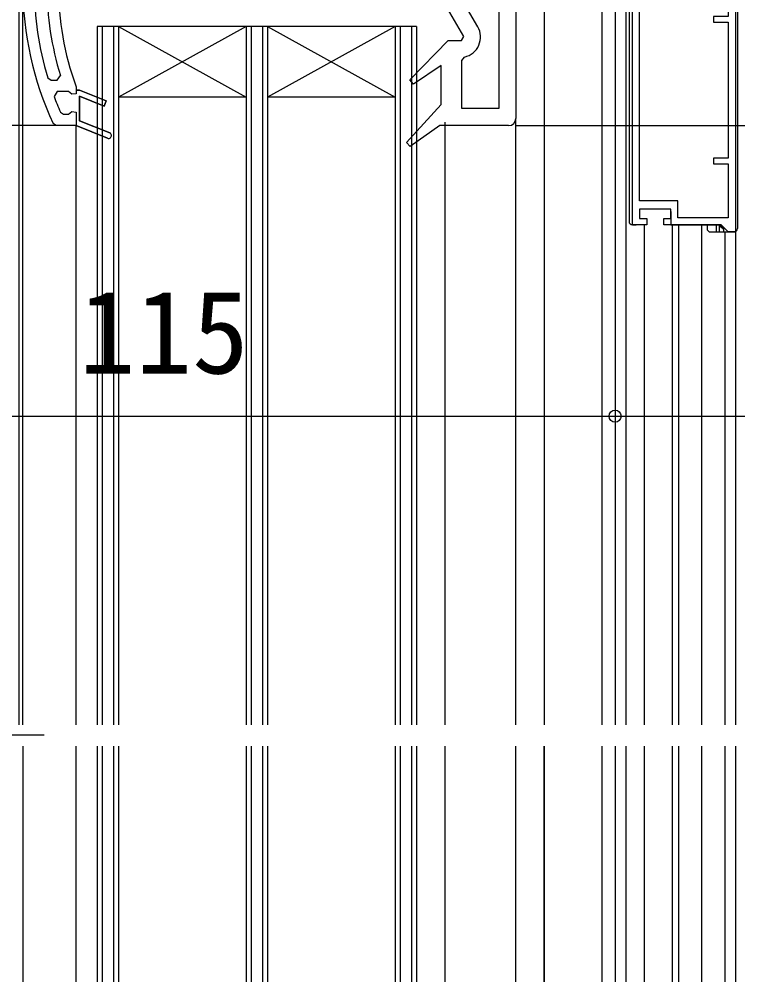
# Model space of a CAD drawing. Units: millimetres, scale not verified. Extents: x -700 to 700, y -1043 to 1036.
# Drawn here: x -494 to -392.7, y 461.8 to 597.5 of the extents above; entities that cross this region are included whole.
import ezdxf
from ezdxf.enums import TextEntityAlignment as Align

# ---------------------------------------------------------------- set-up
doc = ezdxf.new("R2010")
doc.units = ezdxf.units.MM
doc.header["$LTSCALE"] = 6
for name, color, linetype in [('0-2_YKK_11', 7, 'Continuous'), ('0-4_YKK_12', 2, 'Continuous'), ('0-5_YKK_13', 4, 'Continuous'), ('0-7_YKK_D', 6, 'Continuous')]:
    doc.layers.add(name, color=color, linetype=linetype)
doc.styles.add('ＭＳ ゴシック', font='')
doc.styles.get('ＭＳ ゴシック').set_extended_font_data('MS Gothic')

msp = doc.modelspace()

# ---------------------------------------------------------------- linework, layer by layer
at = {"layer": '0-2_YKK_11'}
for points in [[(-484, 654.495), (-441, 654.495), (-441, 651.995), (-444, 651.995), (-444, 647.795), (-426.4, 647.795), (-426.4, 651.995), (-428, 651.995), (-428, 654.495), (-424, 654.495), (-424, 583.495)], [(-393.031, 622.496), (-393.031, 567.496), (-394.031, 567.496), (-395.031, 568.496), (-403.131, 568.496), (-403.131, 569.396), (-402.131, 569.396), (-402.131, 570.696), (-406.531, 570.696), (-406.531, 569.396), (-405.531, 569.396), (-405.531, 568.496), (-407.531, 568.496), (-407.531, 607.696)], [(-426.4, 606.495), (-426.4, 584.895), (-431.6, 584.895), (-431.6, 591.683), (-431.213, 592.17)], [(-429.355, 596.445), (-431.6, 600.335), (-431.6, 606.495), (-426.4, 606.495)], [(-425, 582.495), (-434.711, 582.495), (-438.905, 579.544), (-439.423, 580.135), (-434.5, 585.495), (-434.5, 590.961), (-438.412, 588.34), (-438.916, 588.945), (-433.513, 594.495), (-431.655, 594.495), (-431.327, 595.062), (-433.612, 599.019)], [(-489.992, 589.251), (-489.513, 588.896), (-488.676, 588.896), (-488.199, 589.544)], [(-486.03, 588.113), (-486, 587.942), (-486, 587.496), (-485.5, 587.496), (-481.752, 586.005), (-482.048, 585.261), (-485.5, 586.635), (-485.5, 583.158), (-481.252, 581.468)], [(-481.252, 581.468), (-485.5, 583.158), (-485.5, 586.635), (-482.048, 585.261), (-481.752, 586.005), (-485.5, 587.496), (-486, 587.496), (-486, 586.996), (-486.591, 586.921), (-487.075, 587.296), (-487.1, 587.296), (-488.635, 587.296), (-489.104, 586.621)], [(-488.205, 584.396), (-487.747, 584.096), (-487.075, 584.096), (-486.591, 584.471), (-486, 584.396), (-486, 582.496), (-481.548, 580.724), (-486, 582.496), (-488.782, 582.496), (-489.236, 582.786)]]:
    msp.add_lwpolyline(points, dxfattribs=at)
msp.add_lwpolyline([(-406.531, 571.896), (-406.531, 606.696), (-397.731, 606.696), (-397.731, 611.696), (-394.031, 611.696), (-394.031, 597.896), (-396.131, 597.896), (-396.131, 597.096), (-394.031, 597.096), (-394.031, 577.896), (-396.131, 577.896), (-396.131, 577.096), (-394.031, 577.096), (-394.031, 569.496), (-401.131, 569.496), (-401.131, 571.896)], close=True, dxfattribs=at)
for centre, radius, start, end in [((-447.5, 602.129), 46, 180.00001, 204.86598), ((-447.5, 602.129), 44.4, 179.99999, 196.86019), ((-447.5, 602.129), 42.6, 179.99999, 197.18277), ((-447.5, 602.129), 41, 179.99999, 199.98888), ((-431.866, 594.995), 2.9, 283.0206, 30.00002), ((-447.5, 602.129), 44.4, 200.44221, 203.53922), ((-425, 583.495), 1, 270.00001, 359.99999), ((-481.4, 581.096), 0.4, 248.30059, 68.30061), ((-481.4, 581.096), 0.4, 248.30059, 68.30061)]:
    msp.add_arc(centre, radius, start, end, dxfattribs=at)
at = {"layer": '0-4_YKK_12'}
for p, q in [((-420, 646.996), (-420, 497.996)), ((-411.8, 497.996), (-411.8, 644.996)), ((-410, 644.996), (-410, 497.996)), ((-408.5, 622.496), (-408.5, 497.996)), ((-393.005, 622.456), (-393.003, 497.996)), ((-494.003, 497.996), (-494, 606.995)), ((-493.505, 497.996), (-493.505, 606.496)), ((-483.002, 596.496), (-483.002, 497.996)), ((-438.002, 596.495), (-483.002, 596.496)), ((-482.302, 596.496), (-482.302, 497.996)), ((-480.702, 596.495), (-480.702, 497.996)), ((-480.002, 596.495), (-480.002, 497.996)), ((-462.002, 596.495), (-480.002, 586.495)), ((-480.002, 596.495), (-462.002, 586.495)), ((-462.002, 596.495), (-462.002, 497.996)), ((-461.302, 596.495), (-461.302, 497.996)), ((-459.702, 596.495), (-459.702, 497.996)), ((-459.002, 596.495), (-459.002, 497.996)), ((-441.002, 596.495), (-459.002, 586.495)), ((-459.002, 596.495), (-441.002, 586.495)), ((-441.002, 596.495), (-441.002, 497.996)), ((-440.302, 596.495), (-440.302, 497.996)), ((-438.702, 596.495), (-438.702, 497.996)), ((-438.002, 596.495), (-438.002, 497.996)), ((-462.002, 586.495), (-480.002, 586.495)), ((-441.002, 586.495), (-459.002, 586.495)), ((-486, 497.996), (-486, 582.495)), ((-434, 582.995), (-434, 497.996)), ((-424, 497.996), (-424, 583.495)), ((-405.9, 568.496), (-405.9, 497.996)), ((-401.95, 568.496), (-401.95, 497.996)), ((-401.05, 568.496), (-401.05, 497.996)), ((-397.8, 568.496), (-397.8, 497.996)), ((-394.5, 567.496), (-394.5, 497.996)), ((-490.486, 496.516), (-525.107, 496.516)), ((-493.505, 494.996), (-493.505, 461.766)), ((-486, 461.766), (-486, 494.996)), ((-483.002, 494.996), (-483.002, 461.766)), ((-482.302, 494.996), (-482.302, 461.766)), ((-480.702, 494.996), (-480.702, 461.766)), ((-480.002, 494.996), (-480.002, 461.766)), ((-462.002, 494.996), (-462.002, 461.766)), ((-461.302, 494.996), (-461.302, 461.766)), ((-459.702, 494.996), (-459.702, 461.766)), ((-459.002, 494.996), (-459.002, 461.766)), ((-441.002, 494.996), (-441.002, 461.766)), ((-440.302, 494.996), (-440.302, 461.766)), ((-438.702, 494.996), (-438.702, 461.766)), ((-438.002, 494.996), (-438.002, 461.766)), ((-434, 494.996), (-434, 461.766)), ((-424, 461.766), (-424, 494.996)), ((-420, 494.996), (-420, 461.766)), ((-420, 461.766), (-420, 494.996)), ((-411.8, 461.766), (-411.8, 494.996)), ((-410, 494.996), (-410, 461.766)), ((-408.5, 494.996), (-408.5, 461.766)), ((-405.9, 494.996), (-405.9, 461.766)), ((-401.95, 494.996), (-401.95, 461.766)), ((-401.05, 494.996), (-401.05, 461.766)), ((-397.8, 494.996), (-397.8, 461.766)), ((-394.5, 494.996), (-394.5, 461.766)), ((-393.003, 494.996), (-393.002, 461.766))]:
    msp.add_line(p, q, dxfattribs=at)
at = {"layer": '0-5_YKK_13'}
for p, q in [((-408.031, 622.296), (-408.031, 568.996)), ((-392.731, 622.296), (-392.731, 567.996)), ((-406.433, 570.706), (-406.431, 570.696)), ((-407.531, 568.496), (-407.426, 568.496)), ((-407.426, 568.496), (-407.168, 568.496)), ((-407.168, 568.496), (-407.031, 568.496)), ((-401.631, 568.496), (-395.232, 568.496)), ((-397.031, 568.496), (-397.031, 567.996)), ((-396.531, 567.496), (-395.756, 567.496)), ((-395.756, 568.496), (-395.756, 567.496)), ((-395.756, 567.496), (-395.256, 567.496)), ((-395.336, 568.496), (-395.152, 568.312)), ((-395.256, 567.496), (-395.256, 568.416)), ((-395.256, 567.496), (-394.731, 567.496)), ((-394.731, 567.996), (-395.232, 568.496)), ((-394.852, 567.998), (-394.852, 567.996)), ((-394.852, 567.996), (-394.731, 567.996))]:
    msp.add_line(p, q, dxfattribs=at)
for points in [[(-402.131, 570.396), (-402.131, 568.496), (-401.631, 568.496)], [(-394.731, 567.996), (-394.731, 567.496), (-393.231, 567.496)]]:
    msp.add_lwpolyline(points, dxfattribs=at)
for centre, start, end in [((-396.531, 567.996), 180, 270), ((-393.231, 567.996), 270, 0)]:
    msp.add_arc(centre, 0.5, start, end, dxfattribs=at)
for centre, major_axis, ratio, start_param, end_param in [((-407.531, 568.996), (-0.5, 0), 0.999962, 6.2831853, 7.8539816), ((-407.426, 568.996), (-0.5, 0), 0.999962, 1.5620697, 1.5707963), ((-395.152, 568.296), (-0.3, 0.3), 0.026186, 3.1154127, 4.7385689)]:
    msp.add_ellipse(centre, major_axis=major_axis, ratio=ratio, start_param=start_param, end_param=end_param, dxfattribs=at)
at = {"layer": '0-7_YKK_D'}
for p, q in [((-488.051, 582.495), (-551.005, 582.495)), ((-424, 582.495), (-193, 582.495)), ((-410, 554.488), (-410, 540.516)), ((-525.005, 541.516), (-410, 541.516)), ((-410, 541.516), (-337, 541.516))]:
    msp.add_line(p, q, dxfattribs=at)
msp.add_circle((-410, 541.516), 0.85, dxfattribs=at)
msp.add_circle((-410, 541.516), 0.85, dxfattribs=at)

# ---------------------------------------------------------------- texts
at = {"layer": '0-7_YKK_D', "style": 'ＭＳ ゴシック'}
msp.add_text('115', height=11.73, dxfattribs=at).set_placement((-485.593, 544.016), align=Align.BOTTOM_LEFT)

doc.saveas('drawing.dxf')
